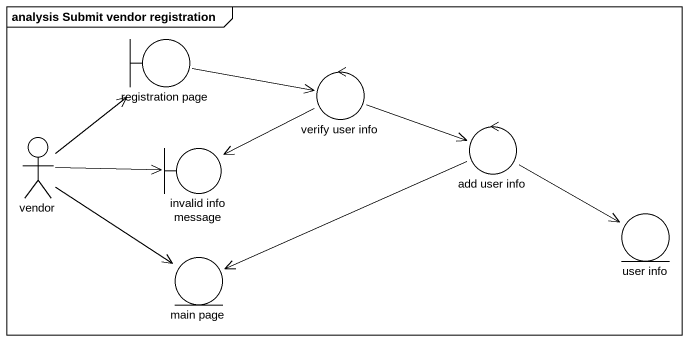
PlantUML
@startuml
mainframe analysis Submit vendor registration
boundary "registration page" as registration_page
control "verify user info" as verify_user_info
actor vendor
boundary "invalid info message" as invalid_info_message
control "add user info" as add_user_info
entity "user info" as user_info
entity "main page" as main_page
registration_page -right-> verify_user_info
verify_user_info -left-> invalid_info_message
verify_user_info -right-> add_user_info
vendor -up-> registration_page
vendor -right-> invalid_info_message
vendor --> main_page
add_user_info -right-> user_info
add_user_info -left-> main_page
@enduml
